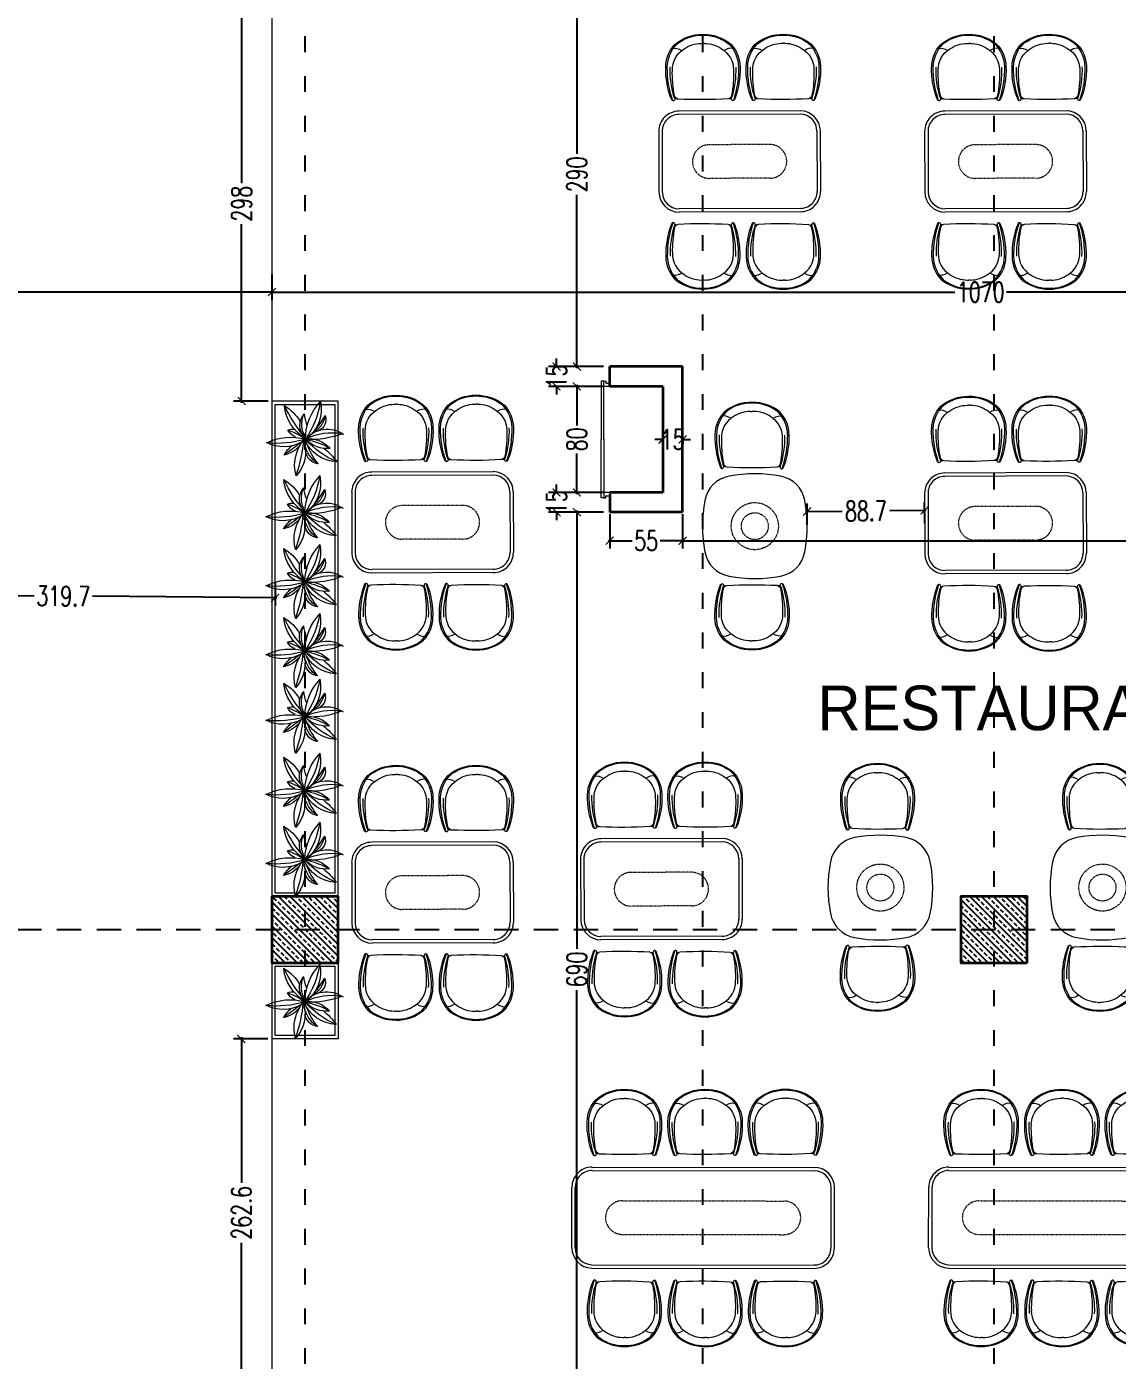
# Model space of a CAD drawing. Header units: centimetres. Extents: x -3207095 to 15275363, y -32656 to 4798027.
# Drawn here: x 684382 to 685205, y 4436887 to 4437893 of the extents above; entities that cross this region are included whole.
import ezdxf

# ---------------------------------------------------------------- set-up
doc = ezdxf.new("R2010")
doc.units = ezdxf.units.CM
for name, pattern in [('ACAD_ISO03W100', [30, 12, -18]), ('DUZ', [500, 500]), ('HIDDEN', [0.375, 0.25, -0.125]), ('TRAZOS1', [0.15, 0.1, -0.05])]:
    doc.linetypes.add(name, pattern=pattern)
doc.layers.get('0').update_dxf_attribs({"color": 1, "linetype": 'DUZ'})
doc.layers.add('DIM', color=1, linetype='DUZ')
doc.layers.add('KOLTAR_F', color=145, linetype='Continuous')
for name, color, linetype, lineweight in [('DUVAR', 7, 'Continuous', 35), ('Fix & Furniture', 144, 'Continuous', 13), ('Fix. Furniture', 144, 'Continuous', 9), ('iç duvar', 7, 'Continuous', 50), ('KAPEN', 151, 'Continuous', 9), ('KOLON_F', 3, 'Continuous', 35), ('Wall', 7, 'Continuous', 35)]:
    doc.layers.add(name, color=color, linetype=linetype, lineweight=lineweight)
doc.styles.add('DIM', font='ROMANSTW.SHX', dxfattribs={"width": 0.7})
doc.dimstyles.new('1_100', dxfattribs={"dimtxt": 15, "dimasz": 6, "dimexe": 6, "dimexo": 0, "dimgap": 2, "dimtad": 0, "dimdec": 1, "dimzin": 11, "dimdsep": 46, "dimtxsty": 'DIM', "dimblk": 'ARCHTICK', "dimcen": 3, "dimdle": 1.25, "dimclrt": 2, "dimadec": 0, "dimazin": 0, "dimtfac": 1.25, "dimtdec": 1, "dimtix": 1, "dimtofl": 0, "dimtmove": 1, "dimatfit": 3, "dimldrblk": 'ARCHTICK', "dimfxl": 20, "dimfxlon": 1, "dimtolj": 1, "dimtzin": 0, "dimarcsym": 0})

# ---------------------------------------------------------------- blocks, each defined once
blk = doc.blocks.new('_ArchTick')
at = {"color": 0, "linetype": 'ByBlock', "const_width": 0.15}
blk.add_lwpolyline([(-0.5, -0.5), (0.5, 0.5)], dxfattribs=at)
blk = doc.blocks.new('*D5536')
at = {"layer": 'Defpoints', "color": 0, "linetype": 'Continuous', "lineweight": 5, "transparency": 16777216}
for p in [(682996.8, 4437706.4), (684566.8, 4437706.4), (684566.8, 4437693.1)]:
    blk.add_point(p, dxfattribs=at)
at = {"layer": 'DIM', "color": 0, "linetype": 'Continuous', "lineweight": -2, "transparency": 16777216}
for p, q in [((682996.8, 4437706.4), (682996.8, 4437687.1)), ((684566.8, 4437706.4), (684566.8, 4437687.1)), ((682995.5, 4437693.1), (683762.3, 4437693.1)), ((684568, 4437693.1), (683801.3, 4437693.1))]:
    blk.add_line(p, q, dxfattribs=at)
at = {"layer": 'DIM', "color": 0, "linetype": 'Continuous', "lineweight": -2, "transparency": 16777216, "xscale": 6, "yscale": 6, "zscale": 6, "rotation": 180}
blk.add_blockref('_ArchTick', (682996.8, 4437693.1), dxfattribs=at)
at = {"layer": 'DIM', "color": 0, "linetype": 'Continuous', "lineweight": -2, "transparency": 16777216, "xscale": 6, "yscale": 6, "zscale": 6}
blk.add_blockref('_ArchTick', (684566.8, 4437693.1), dxfattribs=at)
at = {"layer": 'DIM', "color": 2, "linetype": 'Continuous', "lineweight": 5, "transparency": 16777216, "insert": (683781.8, 4437693.1), "char_height": 15, "attachment_point": 5, "style": 'DIM'}
blk.add_mtext('\\A1;1570', dxfattribs=at)
blk = doc.blocks.new('*D5537')
at = {"layer": 'Defpoints', "color": 0, "linetype": 'Continuous', "lineweight": 5, "transparency": 16777216}
for p in [(684566.8, 4437706.4), (685636.8, 4437698.9), (685636.8, 4437693.1)]:
    blk.add_point(p, dxfattribs=at)
at = {"layer": 'DIM', "color": 0, "linetype": 'Continuous', "lineweight": -2, "transparency": 16777216}
for p, q in [((684566.8, 4437706.4), (684566.8, 4437687.1)), ((685636.8, 4437698.9), (685636.8, 4437687.1)), ((684565.5, 4437693.1), (685082.3, 4437693.1)), ((685638, 4437693.1), (685121.3, 4437693.1))]:
    blk.add_line(p, q, dxfattribs=at)
at = {"layer": 'DIM', "color": 0, "linetype": 'Continuous', "lineweight": -2, "transparency": 16777216, "xscale": 6, "yscale": 6, "zscale": 6, "rotation": 180}
blk.add_blockref('_ArchTick', (684566.8, 4437693.1), dxfattribs=at)
at = {"layer": 'DIM', "color": 0, "linetype": 'Continuous', "lineweight": -2, "transparency": 16777216, "xscale": 6, "yscale": 6, "zscale": 6}
blk.add_blockref('_ArchTick', (685636.8, 4437693.1), dxfattribs=at)
at = {"layer": 'DIM', "color": 2, "linetype": 'Continuous', "lineweight": 5, "transparency": 16777216, "insert": (685101.8, 4437693.1), "char_height": 15, "attachment_point": 5, "style": 'DIM'}
blk.add_mtext('\\A1;1070', dxfattribs=at)
blk = doc.blocks.new('*D4501')
at = {"layer": 'Defpoints', "color": 0, "linetype": 'Continuous', "lineweight": 5, "transparency": 16777216}
for p in [(684821.8, 4437926.9), (684797, 4437636.9), (684821.8, 4437636.9)]:
    blk.add_point(p, dxfattribs=at)
at = {"layer": 'DIM', "color": 0, "linetype": 'Continuous', "lineweight": -2, "transparency": 16777216}
for p, q in [((684817, 4437926.9), (684791, 4437926.9)), ((684797, 4437928.2), (684797, 4437797.4)), ((684797, 4437635.7), (684797, 4437766.4)), ((684817, 4437636.9), (684791, 4437636.9))]:
    blk.add_line(p, q, dxfattribs=at)
at = {"layer": 'DIM', "color": 0, "linetype": 'Continuous', "lineweight": -2, "transparency": 16777216, "xscale": 6, "yscale": 6, "zscale": 6}
for p, rotation in [((684797, 4437926.9), 90), ((684797, 4437636.9), 270)]:
    blk.add_blockref('_ArchTick', p, dxfattribs=dict(at, rotation=rotation))
at = {"layer": 'DIM', "color": 2, "linetype": 'Continuous', "lineweight": 5, "transparency": 16777216, "insert": (684797, 4437781.9), "char_height": 15, "attachment_point": 5, "rotation": 90, "style": 'DIM'}
blk.add_mtext('\\A1;290', dxfattribs=at)
blk = doc.blocks.new('*D5541')
at = {"layer": 'Defpoints', "color": 0, "linetype": 'Continuous', "lineweight": 5, "transparency": 16777216}
for p in [(684821.8, 4437621.9), (684797, 4437541.9), (684821.8, 4437541.9)]:
    blk.add_point(p, dxfattribs=at)
at = {"layer": 'DIM', "color": 0, "linetype": 'Continuous', "lineweight": -2, "transparency": 16777216}
for p, q in [((684817, 4437621.9), (684791, 4437621.9)), ((684797, 4437623.2), (684797, 4437592.4)), ((684797, 4437540.7), (684797, 4437571.4)), ((684817, 4437541.9), (684791, 4437541.9))]:
    blk.add_line(p, q, dxfattribs=at)
at = {"layer": 'DIM', "color": 0, "linetype": 'Continuous', "lineweight": -2, "transparency": 16777216, "xscale": 6, "yscale": 6, "zscale": 6}
for p, rotation in [((684797, 4437621.9), 90), ((684797, 4437541.9), 270)]:
    blk.add_blockref('_ArchTick', p, dxfattribs=dict(at, rotation=rotation))
at = {"layer": 'DIM', "color": 2, "linetype": 'Continuous', "lineweight": 5, "transparency": 16777216, "insert": (684797, 4437581.9), "char_height": 15, "attachment_point": 5, "rotation": 90, "style": 'DIM'}
blk.add_mtext('\\A1;80', dxfattribs=at)
blk = doc.blocks.new('*D5542')
at = {"layer": 'Defpoints', "color": 0, "linetype": 'Continuous', "lineweight": 5, "transparency": 16777216}
for p in [(684821.8, 4437526.9), (684797, 4436836.9), (684821.8, 4436836.9)]:
    blk.add_point(p, dxfattribs=at)
at = {"layer": 'DIM', "color": 0, "linetype": 'Continuous', "lineweight": -2, "transparency": 16777216}
for p, q in [((684817, 4437526.9), (684791, 4437526.9)), ((684797, 4437528.2), (684797, 4437197.4)), ((684797, 4436835.7), (684797, 4437166.4)), ((684817, 4436836.9), (684791, 4436836.9))]:
    blk.add_line(p, q, dxfattribs=at)
at = {"layer": 'DIM', "color": 0, "linetype": 'Continuous', "lineweight": -2, "transparency": 16777216, "xscale": 6, "yscale": 6, "zscale": 6}
for p, rotation in [((684797, 4437526.9), 90), ((684797, 4436836.9), 270)]:
    blk.add_blockref('_ArchTick', p, dxfattribs=dict(at, rotation=rotation))
at = {"layer": 'DIM', "color": 2, "linetype": 'Continuous', "lineweight": 5, "transparency": 16777216, "insert": (684797, 4437181.9), "char_height": 15, "attachment_point": 5, "rotation": 90, "style": 'DIM'}
blk.add_mtext('\\A1;690', dxfattribs=at)
blk = doc.blocks.new('*D4502')
at = {"layer": 'Defpoints', "color": 0, "linetype": 'Continuous', "lineweight": 5, "transparency": 16777216}
for p in [(684791, 4437541.9), (684781.7, 4437526.9), (684791, 4437526.9)]:
    blk.add_point(p, dxfattribs=at)
at = {"layer": 'DIM', "color": 0, "linetype": 'Continuous', "lineweight": -2, "transparency": 16777216}
for p, q in [((684781.7, 4437541.9), (684781.7, 4437547.9)), ((684791, 4437541.9), (684775.7, 4437541.9)), ((684791, 4437526.9), (684775.7, 4437526.9)), ((684781.7, 4437526.9), (684781.7, 4437520.9))]:
    blk.add_line(p, q, dxfattribs=at)
at = {"layer": 'DIM', "color": 0, "linetype": 'Continuous', "lineweight": -2, "transparency": 16777216, "xscale": 6, "yscale": 6, "zscale": 6}
for p, rotation in [((684781.7, 4437541.9), 270), ((684781.7, 4437526.9), 90)]:
    blk.add_blockref('_ArchTick', p, dxfattribs=dict(at, rotation=rotation))
at = {"layer": 'DIM', "color": 2, "linetype": 'Continuous', "lineweight": 5, "transparency": 16777216, "insert": (684781.7, 4437534.4), "char_height": 15, "attachment_point": 5, "rotation": 90, "style": 'DIM'}
blk.add_mtext('\\A1;15', dxfattribs=at)
blk = doc.blocks.new('*D4503')
at = {"layer": 'Defpoints', "color": 0, "linetype": 'Continuous', "lineweight": 5, "transparency": 16777216}
for p in [(684791, 4437636.9), (684781.7, 4437621.9), (684791, 4437621.9)]:
    blk.add_point(p, dxfattribs=at)
at = {"layer": 'DIM', "color": 0, "linetype": 'Continuous', "lineweight": -2, "transparency": 16777216}
for p, q in [((684781.7, 4437636.9), (684781.7, 4437642.9)), ((684791, 4437636.9), (684775.7, 4437636.9)), ((684791, 4437621.9), (684775.7, 4437621.9)), ((684781.7, 4437621.9), (684781.7, 4437615.9))]:
    blk.add_line(p, q, dxfattribs=at)
at = {"layer": 'DIM', "color": 0, "linetype": 'Continuous', "lineweight": -2, "transparency": 16777216, "xscale": 6, "yscale": 6, "zscale": 6}
for p, rotation in [((684781.7, 4437636.9), 270), ((684781.7, 4437621.9), 90)]:
    blk.add_blockref('_ArchTick', p, dxfattribs=dict(at, rotation=rotation))
at = {"layer": 'DIM', "color": 2, "linetype": 'Continuous', "lineweight": 5, "transparency": 16777216, "insert": (684781.7, 4437629.4), "char_height": 15, "attachment_point": 5, "rotation": 90, "style": 'DIM'}
blk.add_mtext('\\A1;15', dxfattribs=at)
blk = doc.blocks.new('*D5543')
at = {"layer": 'Defpoints', "color": 0, "linetype": 'Continuous', "lineweight": 5, "transparency": 16777216}
for p in [(684821.8, 4437526.9), (684876.8, 4437526.9), (684876.8, 4437505.5)]:
    blk.add_point(p, dxfattribs=at)
at = {"layer": 'DIM', "color": 0, "linetype": 'Continuous', "lineweight": -2, "transparency": 16777216}
for p, q in [((684821.8, 4437525.5), (684821.8, 4437499.5)), ((684876.8, 4437525.5), (684876.8, 4437499.5)), ((684820.5, 4437505.5), (684838.8, 4437505.5)), ((684878, 4437505.5), (684859.8, 4437505.5))]:
    blk.add_line(p, q, dxfattribs=at)
at = {"layer": 'DIM', "color": 0, "linetype": 'Continuous', "lineweight": -2, "transparency": 16777216, "xscale": 6, "yscale": 6, "zscale": 6, "rotation": 180}
blk.add_blockref('_ArchTick', (684821.8, 4437505.5), dxfattribs=at)
at = {"layer": 'DIM', "color": 0, "linetype": 'Continuous', "lineweight": -2, "transparency": 16777216, "xscale": 6, "yscale": 6, "zscale": 6}
blk.add_blockref('_ArchTick', (684876.8, 4437505.5), dxfattribs=at)
at = {"layer": 'DIM', "color": 2, "linetype": 'Continuous', "lineweight": 5, "transparency": 16777216, "insert": (684849.3, 4437505.5), "char_height": 15, "attachment_point": 5, "style": 'DIM'}
blk.add_mtext('\\A1;55', dxfattribs=at)
blk = doc.blocks.new('*D5544')
at = {"layer": 'Defpoints', "color": 0, "linetype": 'Continuous', "lineweight": 5, "transparency": 16777216}
for p in [(684876.8, 4437526.9), (685636.8, 4437526.9), (685636.8, 4437505.5)]:
    blk.add_point(p, dxfattribs=at)
at = {"layer": 'DIM', "color": 0, "linetype": 'Continuous', "lineweight": -2, "transparency": 16777216}
for p, q in [((684876.8, 4437525.5), (684876.8, 4437499.5)), ((685636.8, 4437525.5), (685636.8, 4437499.5)), ((684875.5, 4437505.5), (685241.3, 4437505.5)), ((685638, 4437505.5), (685272.3, 4437505.5))]:
    blk.add_line(p, q, dxfattribs=at)
at = {"layer": 'DIM', "color": 0, "linetype": 'Continuous', "lineweight": -2, "transparency": 16777216, "xscale": 6, "yscale": 6, "zscale": 6, "rotation": 180}
blk.add_blockref('_ArchTick', (684876.8, 4437505.5), dxfattribs=at)
at = {"layer": 'DIM', "color": 0, "linetype": 'Continuous', "lineweight": -2, "transparency": 16777216, "xscale": 6, "yscale": 6, "zscale": 6}
blk.add_blockref('_ArchTick', (685636.8, 4437505.5), dxfattribs=at)
at = {"layer": 'DIM', "color": 2, "linetype": 'Continuous', "lineweight": 5, "transparency": 16777216, "insert": (685256.8, 4437505.5), "char_height": 15, "attachment_point": 5, "style": 'DIM'}
blk.add_mtext('\\A1;760', dxfattribs=at)
blk = doc.blocks.new('*D5774')
at = {"layer": 'Defpoints', "color": 0, "linetype": 'Continuous', "lineweight": 5, "transparency": 16777216}
for p in [(684861.8, 4437581.9), (684876.8, 4437581.9), (684876.8, 4437581.9)]:
    blk.add_point(p, dxfattribs=at)
at = {"layer": 'DIM', "color": 0, "linetype": 'Continuous', "lineweight": -2, "transparency": 16777216}
for p, q in [((684861.8, 4437581.9), (684861.8, 4437587.9)), ((684876.8, 4437581.9), (684876.8, 4437587.9)), ((684861.8, 4437581.9), (684855.8, 4437581.9)), ((684876.8, 4437581.9), (684882.8, 4437581.9))]:
    blk.add_line(p, q, dxfattribs=at)
at = {"layer": 'DIM', "color": 0, "linetype": 'Continuous', "lineweight": -2, "transparency": 16777216, "xscale": 6, "yscale": 6, "zscale": 6}
blk.add_blockref('_ArchTick', (684861.8, 4437581.9), dxfattribs=at)
at = {"layer": 'DIM', "color": 0, "linetype": 'Continuous', "lineweight": -2, "transparency": 16777216, "xscale": 6, "yscale": 6, "zscale": 6, "rotation": 180}
blk.add_blockref('_ArchTick', (684876.8, 4437581.9), dxfattribs=at)
at = {"layer": 'DIM', "color": 2, "linetype": 'Continuous', "lineweight": 5, "transparency": 16777216, "insert": (684869.3, 4437581.9), "char_height": 15, "attachment_point": 5, "style": 'DIM'}
blk.add_mtext('\\A1;15', dxfattribs=at)
blk = doc.blocks.new('*D5711')
at = {"layer": 'Defpoints', "color": 0, "linetype": 'Continuous', "lineweight": 5, "transparency": 16777216}
for p in [(0, 4437573.7), (-26.4, 4437528.7), (690996.9, 4437528.7)]:
    blk.add_point(p, dxfattribs=at)
at = {"layer": 'DIM', "color": 0, "linetype": 'Continuous', "lineweight": -2, "transparency": 16777216}
for p, q in [((-6.4, 4437573.7), (-32.4, 4437573.7)), ((-26.4, 4437575), (-26.4, 4437561.7)), ((-26.4, 4437527.5), (-26.4, 4437540.7)), ((-6.4, 4437528.7), (-32.4, 4437528.7))]:
    blk.add_line(p, q, dxfattribs=at)
at = {"layer": 'DIM', "color": 0, "linetype": 'Continuous', "lineweight": -2, "transparency": 16777216, "xscale": 6, "yscale": 6, "zscale": 6}
for p, rotation in [((-26.4, 4437573.7), 90), ((-26.4, 4437528.7), 270)]:
    blk.add_blockref('_ArchTick', p, dxfattribs=dict(at, rotation=rotation))
at = {"layer": 'DIM', "color": 2, "linetype": 'Continuous', "lineweight": 5, "transparency": 16777216, "insert": (-26.4, 4437551.2), "char_height": 15, "attachment_point": 5, "rotation": 90, "style": 'DIM'}
blk.add_mtext('\\A1;45', dxfattribs=at)
blk = doc.blocks.new('asdafgadg')
at = {"layer": 'Fix. Furniture', "ltscale": 0.02}
for p, q in [((3026.28, 3342.05), (3030.35, 3324.52)), ((3027.26, 3342.28), (3031.32, 3324.74)), ((2951.27, 3324.67), (2955.33, 3307.14)), ((2952.24, 3324.9), (2956.31, 3307.36))]:
    blk.add_line(p, q, dxfattribs=at)
at = {"layer": 'Fix. Furniture', "linetype": 'TRAZOS1', "ltscale": 0.02}
for p, q in [((3013.61, 3335.01), (2966.79, 3324.16)), ((3015.81, 3325.25), (2969.04, 3314.42))]:
    blk.add_line(p, q, dxfattribs=at)
at = {"layer": 'Fix. Furniture'}
for points in [[(3020.15, 3346.79), (2955.76, 3331.87)], [(3020.37, 3345.81), (2955.98, 3330.9)], [(3026.6, 3318.52), (2962.31, 3303.62)], [(3026.83, 3317.54), (2962.53, 3302.64)]]:
    blk.add_lwpolyline(points, dxfattribs=at)
at = {"layer": 'Fix. Furniture', "ltscale": 0.02}
for centre, radius, start, end in [((3021.39, 3340.89), 6.03, 12.8143, 101.8736), ((3021.39, 3340.89), 5.03, 12.8143, 101.8736), ((2957.12, 3326.02), 6, 103.0157, 193.0485), ((2957.12, 3326.02), 5, 103.0157, 193.0485), ((3025.47, 3323.39), 6, 283.0178, 13.0178), ((3025.47, 3323.39), 5, 283.0178, 13.0178), ((2961.18, 3308.49), 6, 193.0613, 283.0613), ((2961.18, 3308.49), 5, 193.0613, 283.0613)]:
    blk.add_arc(centre, radius, start, end, dxfattribs=at)
at = {"layer": 'Fix. Furniture', "linetype": 'TRAZOS1', "ltscale": 0.02}
for centre, start, end in [((3014.68, 3330.12), 282.9587, 103.0379), ((2967.92, 3319.29), 103.0523, 283.0523)]:
    blk.add_arc(centre, 5, start, end, dxfattribs=at)
blk = doc.blocks.new('Sofa chair')
at = {"layer": 'Fix. Furniture', "ltscale": 60}
for p in [(11009.73, -1157.89), (11010.71, -1157.89)]:
    blk.add_line(p, (11010.22, -1157.89), dxfattribs=at)
for centre, radius, start, end in [((11009.97, -1167.67), 12.46, 88.8214, 130.1423), ((11009.97, -1167.43), 11.98, 88.8214, 125.7721), ((11010.48, -1167.67), 12.46, 49.8577, 91.1786), ((11010.48, -1167.43), 11.98, 54.2279, 91.1786), ((11009.09, -1165), 9.91, 136.2429, 178.6726), ((11009.55, -1165.04), 9.91, 136.2429, 178.6726), ((11001.66, -1163.04), 3.78, 53.312, 100.6327), ((11008.32, -1165.68), 7.18, 120.8927, 180.5425), ((11009.94, -1166.59), 11.29, 128.1518, 131.9169), ((11009.73, -1166.67), 8.78, 90, 125.5055), ((11010.71, -1166.67), 8.78, 54.4945, 90), ((11012.13, -1165.68), 7.18, 359.4575, 59.1073), ((11018.78, -1163.04), 3.78, 79.3673, 126.688), ((11010.51, -1166.59), 11.29, 48.0831, 51.8482), ((11010.89, -1165.04), 9.91, 1.3274, 43.7571), ((11011.35, -1165), 9.91, 1.3274, 43.7571), ((11023.36, -1165.63), 24.19, 177.9612, 201.9196), ((11029.4, -1165.31), 29.76, 179.0327, 198.7819), ((11027.23, -1165.91), 26.76, 177.9333, 198.3332), ((10993.21, -1165.91), 26.76, 341.6668, 2.0667), ((10991.05, -1165.31), 29.76, 341.2181, 0.9673), ((10997.09, -1165.63), 24.19, 338.0804, 2.0388), ((11035.54, -1166.96), 34.42, 177.991, 190.8222), ((10984.9, -1166.96), 34.42, 349.1778, 2.009), ((11001.43, -1174.3), 0.63, 215.7325, 257.7956), ((11001.33, -1174.41), 0.509, 265.9106, 8.7207), ((11003, -1173.11), 1.3, 193.9233, 259.7562), ((11002.27, -1174.86), 0.607, 66.9234, 134.8673), ((11010.22, -1042.05), 132.55, 266.7757, 273.2243), ((11017.45, -1173.11), 1.3, 280.2438, 346.0767), ((11018.18, -1174.86), 0.607, 45.1327, 113.0766), ((11019.12, -1174.41), 0.509, 171.2793, 274.0894), ((11019.02, -1174.3), 0.63, 282.2044, 324.2675)]:
    blk.add_arc(centre, radius, start, end, dxfattribs=at)
blk = doc.blocks.new('dfghsdfhdsfhsdfh')
at = {"layer": 'Fix & Furniture', "rotation": 166.8765667516795}
blk.add_blockref('asdafgadg', (77264.71, 1213.39), dxfattribs=at)
at = {"layer": 'Fix. Furniture', "xscale": -1, "rotation": 0.2555790713518213}
for p in [(84578.16, -102.86), (84602.16, -102.83), (84626.05, -102.8)]:
    blk.add_blockref('Sofa chair', p, dxfattribs=at)
at = {"layer": 'Fix. Furniture', "rotation": 179.7444209286481}
for p in [(84578.16, -2587.87), (84602.16, -2587.9), (84626.05, -2587.93)]:
    blk.add_blockref('Sofa chair', p, dxfattribs=at)
blk = doc.blocks.new('erghsdfhdsrfhdf')
at = {"layer": 'Fix. Furniture', "ltscale": 0.02}
for p, q in [((2851.99, 3354.74), (2869.82, 3352.25)), ((2852.13, 3355.73), (2869.95, 3353.24)), ((2845.64, 3309.18), (2863.47, 3306.69)), ((2845.5, 3308.19), (2863.33, 3305.7))]:
    blk.add_line(p, q, dxfattribs=at)
at = {"layer": 'Fix. Furniture', "linetype": 'TRAZOS1', "ltscale": 0.02}
for p, q in [((2854.02, 3340.32), (2851.53, 3322.49)), ((2863.92, 3338.94), (2861.44, 3321.11))]:
    blk.add_line(p, q, dxfattribs=at)
at = {"layer": 'Fix. Furniture'}
for points in [[(2845.37, 3350.71), (2840.39, 3314.95)], [(2846.36, 3350.57), (2841.38, 3314.82)], [(2874.08, 3346.61), (2869.11, 3310.95)], [(2875.07, 3346.47), (2870.1, 3310.82)]]:
    blk.add_lwpolyline(points, dxfattribs=at)
at = {"layer": 'Fix. Furniture', "ltscale": 0.02}
for centre, radius, start, end in [((2851.32, 3349.76), 6.03, 81.8335, 170.8928), ((2851.32, 3349.76), 5.03, 81.8335, 170.8928), ((2869.12, 3347.3), 6, 352.037, 82.037), ((2869.12, 3347.3), 5, 352.037, 82.037), ((2846.33, 3314.13), 6, 172.0349, 262.0677), ((2846.33, 3314.13), 5, 172.0349, 262.0677), ((2864.15, 3311.65), 6, 262.0806, 352.0806), ((2864.15, 3311.65), 5, 262.0806, 352.0806)]:
    blk.add_arc(centre, radius, start, end, dxfattribs=at)
at = {"layer": 'Fix. Furniture', "linetype": 'TRAZOS1', "ltscale": 0.02}
for centre, start, end in [((2858.97, 3339.63), 352.0595, 172.0595), ((2856.48, 3321.8), 172.0715, 352.0715)]:
    blk.add_arc(centre, 5, start, end, dxfattribs=at)
blk = doc.blocks.new('dfghdfssdfgdfsgsdfh')
at = {"layer": 'Fix. Furniture', "rotation": 89.74442092864815}
for p in [(72427.33, -12403.47), (72427.3, -12427.35)]:
    blk.add_blockref('Sofa chair', p, dxfattribs=at)
at = {"layer": 'Fix. Furniture', "xscale": -1, "rotation": 270.2555790713519}
for p in [(74911.61, -12403.47), (74911.64, -12427.35)]:
    blk.add_blockref('Sofa chair', p, dxfattribs=at)
at = {"layer": 'Wall', "rotation": 188.1061570303212}
blk.add_blockref('erghsdfhdsrfhdf', (76029.06, 2290.94), dxfattribs=at)
blk = doc.blocks.new('dfshsdfhsdhsdfh')
at = {"layer": 'Fix. Furniture', "linetype": 'HIDDEN', "ltscale": 0.02}
for radius in [7, 4]:
    blk.add_circle((59672.86, 2781.15), radius, dxfattribs=at)
at = {"layer": 'Fix. Furniture', "ltscale": 0.02}
for centre, radius, start, end in [((59666.86, 2787.14), 9, 100.4699, 169.5301), ((59672.86, 2755.21), 41.49, 79.325, 100.6032), ((59678.86, 2787.14), 9, 10.4699, 79.5208), ((59698.8, 2781.15), 41.49, 169.3968, 190.675), ((59646.93, 2781.15), 41.49, 349.325, 10.6032), ((59666.86, 2775.15), 9, 190.4792, 259.5301), ((59678.86, 2775.15), 9, 280.4792, 349.5208), ((59672.86, 2807.08), 41.49, 259.3968, 280.675)]:
    blk.add_arc(centre, radius, start, end, dxfattribs=at)
blk = doc.blocks.new('dfgsdfgsdfghsdfh')
at = {"layer": 'Fix. Furniture', "rotation": 89.74442092864815}
blk.add_blockref('Sofa chair', (72427.25, -12474.52), dxfattribs=at)
at = {"layer": 'Fix. Furniture', "xscale": -1, "rotation": 270.2555790713519}
blk.add_blockref('Sofa chair', (74909.45, -12474.52), dxfattribs=at)
at = {"layer": 'Wall', "rotation": 90}
blk.add_blockref('dfshsdfhsdhsdfh', (76449.5, -61141.64), dxfattribs=at)
blk = doc.blocks.new('patio plant 2')
for centre, radius, start, end in [((-19, 158), 135, 131.9837, 205.4724), ((138, 152), 269, 157.16, 204.0107), ((499, 213), 611, 175.9263, 194.9396), ((232, 78), 324, 127.0526, 193.6397), ((780, -109), 867, 149.2774, 171.9041), ((-457, 322), 493, 342.1417, 1.7778), ((-404, -88), 325, 18.2679, 77.7577), ((5, 352), 361, 199.8532, 255.8716), ((-1052, -786), 1241, 39.2618, 54.5536), ((-8, 253), 251, 252.5643, 340.5658), ((-196, 232), 255, 297.6391, 353.4927), ((183, -25), 261, 118.6711, 171.4448), ((-541, 474), 656, 315.3527, 335.2401), ((394, -572), 749, 102.8236, 128.4584), ((-157, 544), 543, 279.6289, 313.8517), ((-83, -326), 339, 95.3509, 151.9516), ((-457, 322), 493, 278.611, 320.85), ((174, -792), 838, 107.6158, 131.4255), ((-219, -210), 245, 72.6029, 113.2685), ((-196, 270), 282, 244.7044, 267.5626), ((-308, -2197), 2212, 85.498, 90.09), ((-661, 221), 623, 323.9758, 339.4862), ((264, -161), 373, 154.191, 209.7589), ((-325, -703), 751, 43.0584, 70.3682), ((-403, -184), 379, 28.0633, 29.2303), ((323, 289), 488, 216.0101, 258.7514), ((-83, -326), 339, 23.5569, 85.5927), ((32, -219), 221, 44.3745, 98.3611), ((87, -91), 107, 15.6468, 102.6443), ((-53, -128), 108, 141.0444, 190.8834), ((-183, -46), 105, 283.0214, 317.1626), ((1167, -137), 1243, 173.8852, 189.76), ((76, -37), 149, 169.0123, 258.5733), ((164, 13), 232, 184.8141, 238.0945), ((729, 139), 756, 197.5499, 205.3147), ((-434, -1577), 1637, 67.585, 73.6645), ((-403, -184), 379, 334.7196, 5.6674)]:
    blk.add_arc(centre, radius, start, end)
blk = doc.blocks.new('*D5907')
at = {"layer": 'Defpoints', "color": 0, "linetype": 'Continuous', "lineweight": 5, "transparency": 16777216}
for p in [(684970.7, 4437527.5), (684970.8, 4437517.5), (685059.5, 4437518.4)]:
    blk.add_point(p, dxfattribs=at)
at = {"layer": 'DIM', "color": 0, "linetype": 'Continuous', "lineweight": -2, "transparency": 16777216}
for p, q in [((684969.5, 4437527.4), (684997.1, 4437527.7)), ((684970.8, 4437517.5), (684970.7, 4437533.5)), ((685060.7, 4437528.4), (685033.1, 4437528.1)), ((685059.5, 4437518.4), (685059.4, 4437534.4))]:
    blk.add_line(p, q, dxfattribs=at)
at = {"layer": 'DIM', "color": 0, "linetype": 'Continuous', "lineweight": -2, "transparency": 16777216, "xscale": 6, "yscale": 6, "zscale": 6}
for p, rotation in [((684970.7, 4437527.5), 180.5862281762749), ((685059.4, 4437528.4), 0.5862281762748367)]:
    blk.add_blockref('_ArchTick', p, dxfattribs=dict(at, rotation=rotation))
at = {"layer": 'DIM', "color": 2, "linetype": 'Continuous', "lineweight": 5, "transparency": 16777216, "insert": (685015.1, 4437527.9), "char_height": 15, "attachment_point": 5, "rotation": 0.5862, "style": 'DIM'}
blk.add_mtext('\\A1;88.7', dxfattribs=at)
blk = doc.blocks.new('*D5908')
at = {"layer": 'Defpoints', "color": 0, "linetype": 'Continuous', "lineweight": 5, "transparency": 16777216}
for p in [(684566.8, 4437129.5), (684543.8, 4436866.9), (684566.8, 4436866.9)]:
    blk.add_point(p, dxfattribs=at)
at = {"layer": 'DIM', "color": 0, "linetype": 'Continuous', "lineweight": -2, "transparency": 16777216}
for p, q in [((684563.8, 4437129.5), (684537.8, 4437129.5)), ((684543.8, 4437130.8), (684543.8, 4437021)), ((684543.8, 4436865.7), (684543.8, 4436975.5)), ((684563.8, 4436866.9), (684537.8, 4436866.9))]:
    blk.add_line(p, q, dxfattribs=at)
at = {"layer": 'DIM', "color": 0, "linetype": 'Continuous', "lineweight": -2, "transparency": 16777216, "xscale": 6, "yscale": 6, "zscale": 6}
for p, rotation in [((684543.8, 4437129.5), 90), ((684543.8, 4436866.9), 270)]:
    blk.add_blockref('_ArchTick', p, dxfattribs=dict(at, rotation=rotation))
at = {"layer": 'DIM', "color": 2, "linetype": 'Continuous', "lineweight": 5, "transparency": 16777216, "insert": (684543.8, 4436998.2), "char_height": 15, "attachment_point": 5, "rotation": 90, "style": 'DIM'}
blk.add_mtext('\\A1;262.6', dxfattribs=at)
blk = doc.blocks.new('*D5909')
at = {"layer": 'Defpoints', "color": 0, "linetype": 'Continuous', "lineweight": 5, "transparency": 16777216}
for p in [(684565.5, 4437908.8), (684544, 4437610.9), (684565.5, 4437610.9)]:
    blk.add_point(p, dxfattribs=at)
at = {"layer": 'DIM', "color": 0, "linetype": 'Continuous', "lineweight": -2, "transparency": 16777216}
for p, q in [((684544, 4437910.1), (684544, 4437775.3)), ((684564, 4437908.8), (684538, 4437908.8)), ((684544, 4437609.6), (684544, 4437744.3)), ((684564, 4437610.9), (684538, 4437610.9))]:
    blk.add_line(p, q, dxfattribs=at)
at = {"layer": 'DIM', "color": 0, "linetype": 'Continuous', "lineweight": -2, "transparency": 16777216, "xscale": 6, "yscale": 6, "zscale": 6}
for p, rotation in [((684544, 4437908.8), 90), ((684544, 4437610.9), 270)]:
    blk.add_blockref('_ArchTick', p, dxfattribs=dict(at, rotation=rotation))
at = {"layer": 'DIM', "color": 2, "linetype": 'Continuous', "lineweight": 5, "transparency": 16777216, "insert": (684544, 4437759.8), "char_height": 15, "attachment_point": 5, "rotation": 90, "style": 'DIM'}
blk.add_mtext('\\A1;298', dxfattribs=at)
blk = doc.blocks.new('*D5918')
at = {"layer": 'Defpoints', "color": 0, "linetype": 'Continuous', "lineweight": 5, "transparency": 16777216}
for p in [(684249.6, 4437477.1), (684569.3, 4437474.2), (684569.2, 4437462.3)]:
    blk.add_point(p, dxfattribs=at)
at = {"layer": 'DIM', "color": 0, "linetype": 'Continuous', "lineweight": -2, "transparency": 16777216}
for p, q in [((684249.6, 4437477.1), (684249.5, 4437459.1)), ((684569.3, 4437474.2), (684569.2, 4437456.3)), ((684248.3, 4437465.1), (684387.4, 4437463.9)), ((684570.5, 4437462.3), (684431.4, 4437463.5))]:
    blk.add_line(p, q, dxfattribs=at)
at = {"layer": 'DIM', "color": 0, "linetype": 'Continuous', "lineweight": -2, "transparency": 16777216, "xscale": 6, "yscale": 6, "zscale": 6}
for p, rotation in [((684249.5, 4437465.1), 179.4922722337035), ((684569.2, 4437462.3), 359.4922722337034)]:
    blk.add_blockref('_ArchTick', p, dxfattribs=dict(at, rotation=rotation))
at = {"layer": 'DIM', "color": 2, "linetype": 'Continuous', "lineweight": 5, "transparency": 16777216, "insert": (684409.4, 4437463.7), "char_height": 15, "attachment_point": 5, "rotation": 359.4923, "style": 'DIM'}
blk.add_mtext('\\A1;319.7', dxfattribs=at)

msp = doc.modelspace()

# ---------------------------------------------------------------- hatches: boundary and pattern name
at = {"layer": 'KOLTAR_F'}
h = msp.add_hatch(dxfattribs=at)
h.set_pattern_fill('ANSI33', color=256, angle=90, style=0)
h.set_pattern_definition([(135, (5188099.261, 3776603.4494), (-4.4901280605, -4.4901280605), []), (135, (5188099.261, 3776607.9395), (-4.4901280605, -4.4901280605), [3.175, -1.5875])])
h.paths.add_polyline_path([(684616.79, 4437186.93), (684616.79, 4437236.93), (684566.79, 4437236.93), (684566.79, 4437186.93)])
h = msp.add_hatch(dxfattribs=at)
h.set_pattern_fill('ANSI33', color=256, angle=90, style=0)
h.set_pattern_definition([(135, (5187579.261, 3776603.4494), (-4.4901280605, -4.4901280605), []), (135, (5187579.261, 3776607.9395), (-4.4901280605, -4.4901280605), [3.175, -1.5875])])
h.paths.add_polyline_path([(685136.79, 4437186.93), (685136.79, 4437236.93), (685086.79, 4437236.93), (685086.79, 4437186.93)])

# ---------------------------------------------------------------- linework, layer by layer
at = {"color": 232, "linetype": 'ACAD_ISO03W100'}
for p, q in [((684591.79, 4439926.16), (684591.79, 4436667.31)), ((684891.79, 4439926.16), (684891.79, 4436667.31)), ((685111.79, 4439926.16), (685111.79, 4436667.31)), ((685862.98, 4437211.93), (681754.42, 4437211.93)), ((686126.64, 4437211.93), (682018.08, 4437211.93))]:
    msp.add_line(p, q, dxfattribs=at)
at = {"layer": 'DUVAR'}
for p, q in [((684876.79, 4437636.93), (684821.79, 4437636.93)), ((684821.79, 4437621.93), (684821.79, 4437636.93)), ((684876.79, 4437526.93), (684876.79, 4437636.93)), ((684861.79, 4437621.93), (684821.79, 4437621.93)), ((684861.79, 4437621.93), (684861.79, 4437541.93)), ((684861.79, 4437541.93), (684821.79, 4437541.93)), ((684821.79, 4437540.68), (684821.79, 4437526.93)), ((684876.79, 4437526.93), (684821.79, 4437526.93))]:
    msp.add_line(p, q, dxfattribs=at)
at = {"layer": 'Fix & Furniture', "ltscale": 0.02}
for p, q in [((684616.79, 4437610.86), (684566.79, 4437610.86)), ((684616.79, 4437236.93), (684616.79, 4437610.86)), ((684616.79, 4437186.93), (684616.79, 4437129.52)), ((684616.79, 4437129.52), (684566.79, 4437129.52))]:
    msp.add_line(p, q, dxfattribs=at)
for points in [[(684614.25, 4437239.47), (684569.33, 4437239.47), (684569.33, 4437608.32), (684614.25, 4437608.32)], [(684569.33, 4437184.39), (684614.25, 4437184.39), (684614.25, 4437132.06), (684569.33, 4437132.06)]]:
    msp.add_lwpolyline(points, close=True, dxfattribs=at)
at = {"layer": 'iç duvar', "color": 252, "linetype": 'Continuous', "lineweight": 5, "true_color": 0x939598}
msp.add_line((684566.79, 4437926.93), (684566.79, 4437236.93), dxfattribs=at)
at = {"layer": 'iç duvar', "color": 7, "linetype": 'Continuous', "lineweight": 5}
msp.add_lwpolyline([(683581.79, 4436866.93), (682996.79, 4436866.93), (682996.79, 4437926.93), (684566.79, 4437926.93), (684566.79, 4436866.93), (683981.79, 4436866.93)], dxfattribs=at)
at = {"layer": 'KAPEN'}
for points in [[(684817.29, 4437581.93), (684817.29, 4437625.93), (684815.29, 4437625.93), (684815.29, 4437581.93)], [(684817.29, 4437581.93), (684817.29, 4437537.93), (684815.29, 4437537.93), (684815.29, 4437581.93)]]:
    msp.add_lwpolyline(points, dxfattribs=at)
for points in [[(684817.29, 4437621.93), (684817.29, 4437625.93), (684818.79, 4437625.93), (684818.79, 4437624.43), (684821.79, 4437624.43), (684821.79, 4437621.93), (684817.29, 4437621.93)], [(684817.29, 4437621.93), (684817.29, 4437625.93), (684818.79, 4437625.93), (684818.79, 4437624.43), (684821.79, 4437624.43), (684821.79, 4437621.93), (684817.29, 4437621.93)], [(684817.29, 4437541.93), (684817.29, 4437537.93), (684818.79, 4437537.93), (684818.79, 4437539.43), (684821.79, 4437539.43), (684821.79, 4437541.93), (684817.29, 4437541.93)]]:
    msp.add_lwpolyline(points, close=True, dxfattribs=at)
at = {"layer": 'KOLON_F'}
for points in [[(684616.79, 4437186.93), (684616.79, 4437236.93), (684566.79, 4437236.93), (684566.79, 4437186.93)], [(685136.79, 4437186.93), (685136.79, 4437236.93), (685086.79, 4437236.93), (685086.79, 4437186.93)], [(685136.79, 4437186.93), (685136.79, 4437236.93), (685086.79, 4437236.93), (685086.79, 4437186.93)]]:
    msp.add_lwpolyline(points, close=True, dxfattribs=at)

# ---------------------------------------------------------------- block references
at = {"layer": 'Fix & Furniture', "xscale": -0.08395620829788437, "yscale": 0.08395620829788437, "zscale": 0.08395620829788437, "rotation": 214.9594055767714}
for p in [(684597.06, 4437586.41), (684596.63, 4437530.6), (684596.63, 4437478.53), (684596.63, 4437426.46), (684596.63, 4437376.93), (684596.63, 4437321.05), (684596.63, 4437268.98), (684596.63, 4437161.79)]:
    msp.add_blockref('patio plant 2', p, dxfattribs=at)
at = {"layer": 'Wall', "xscale": 2.540005080331274, "yscale": 2.540005080331274, "zscale": 2.540005080331274}
for name, p, rotation in [('dfghdfssdfgdfsgsdfh', (681339.8, 4250670.67), 90), ('dfghdfssdfgdfsgsdfh', (681540.46, 4250670.67), 90), ('dfghdfssdfgdfsgsdfh', (681108.05, 4250398.33), 90), ('dfgsdfgsdfghsdfh', (688662.01, 4624634.45), 270), ('dfghdfssdfgdfsgsdfh', (681540.46, 4250397.61), 90), ('dfghdfssdfgdfsgsdfh', (681108.05, 4250118.95), 90), ('dfghdfssdfgdfsgsdfh', (681280.77, 4250121.49), 90), ('dfgsdfgsdfghsdfh', (688756.73, 4624361.7), 270), ('dfgsdfgsdfghsdfh', (688924.37, 4624361.7), 270)]:
    msp.add_blockref(name, p, dxfattribs=dict(at, rotation=rotation))
for p in [(497956.39, 4440411.64), (498225.66, 4440411.64)]:
    msp.add_blockref('dfghsdfhdsfhsdfh', p, dxfattribs=at)

# ---------------------------------------------------------------- texts
at = {"insert": (684978.63, 4437396.15), "char_height": 33.6737, "attachment_point": 1}
msp.add_mtext_dynamic_manual_height_columns('{\\fCentury Gothic|b0|i0|c162|p34;\\C7;RESTAURANT}', width=226.0605, gutter_width=7.02, heights=[0], dxfattribs=at)

# ---------------------------------------------------------------- dimensions: what is measured, and where the dimension line sits
at = {"layer": 'DIM', "linetype": 'Continuous', "lineweight": 5}
for base, p1, p2, picture, middle in [((684796.97, 4437636.93), (684821.79, 4437926.93), (684821.79, 4437636.93), '*D4501', (684796.97, 4437781.93)), ((684781.69, 4437621.93), (684790.97, 4437636.93), (684790.97, 4437621.93), '*D4503', (684781.69, 4437629.43)), ((684796.97, 4437541.93), (684821.79, 4437621.93), (684821.79, 4437541.93), '*D5541', (684796.97, 4437581.93)), ((-26.4, 4437528.74), (0, 4437573.74), (690996.93, 4437528.74), '*D5711', (-26.4, 4437551.24)), ((684781.69, 4437526.93), (684790.97, 4437541.93), (684790.97, 4437526.93), '*D4502', (684781.69, 4437534.43)), ((684796.97, 4436836.93), (684821.79, 4437526.93), (684821.79, 4436836.93), '*D5542', (684796.97, 4437181.93))]:
    dim = msp.add_linear_dim(base=base, p1=p1, p2=p2, angle=90, dimstyle='1_100', dxfattribs=at)
    dim.commit()
    dim.dimension.update_dxf_attribs({"geometry": picture, "text_midpoint": middle})
for p1, p2, distance, picture, middle in [((684565.54, 4437908.82), (684565.54, 4437610.86), -21.56, '*D5909', (684543.99, 4437759.84)), ((685059.52, 4437518.45), (684970.83, 4437517.54), -9.92, '*D5907', (685015.07, 4437527.91)), ((684249.61, 4437477.07), (684569.33, 4437474.24), -11.95, '*D5918', (684409.37, 4437463.71)), ((684566.79, 4437129.52), (684566.79, 4436866.93), -22.96, '*D5908', (684543.84, 4436998.23))]:
    dim = msp.add_aligned_dim(p1=p1, p2=p2, distance=distance, dimstyle='1_100', dxfattribs=at)
    dim.commit()
    dim.dimension.update_dxf_attribs({"geometry": picture, "text_midpoint": middle})
for base, p1, p2, picture, middle in [((684566.79, 4437693.14), (682996.79, 4437706.36), (684566.79, 4437706.36), '*D5536', (683781.79, 4437693.14)), ((685636.79, 4437693.14), (684566.79, 4437706.36), (685636.79, 4437698.92), '*D5537', (685101.79, 4437693.14)), ((684876.79, 4437581.93), (684861.79, 4437581.93), (684876.79, 4437581.93), '*D5774', (684869.29, 4437581.93)), ((684876.79, 4437505.47), (684821.79, 4437526.93), (684876.79, 4437526.93), '*D5543', (684849.29, 4437505.47)), ((685636.79, 4437505.47), (684876.79, 4437526.93), (685636.79, 4437526.93), '*D5544', (685256.79, 4437505.47))]:
    dim = msp.add_linear_dim(base=base, p1=p1, p2=p2, dimstyle='1_100', dxfattribs=at)
    dim.commit()
    dim.dimension.update_dxf_attribs({"geometry": picture, "text_midpoint": middle})

doc.saveas('drawing.dxf')
